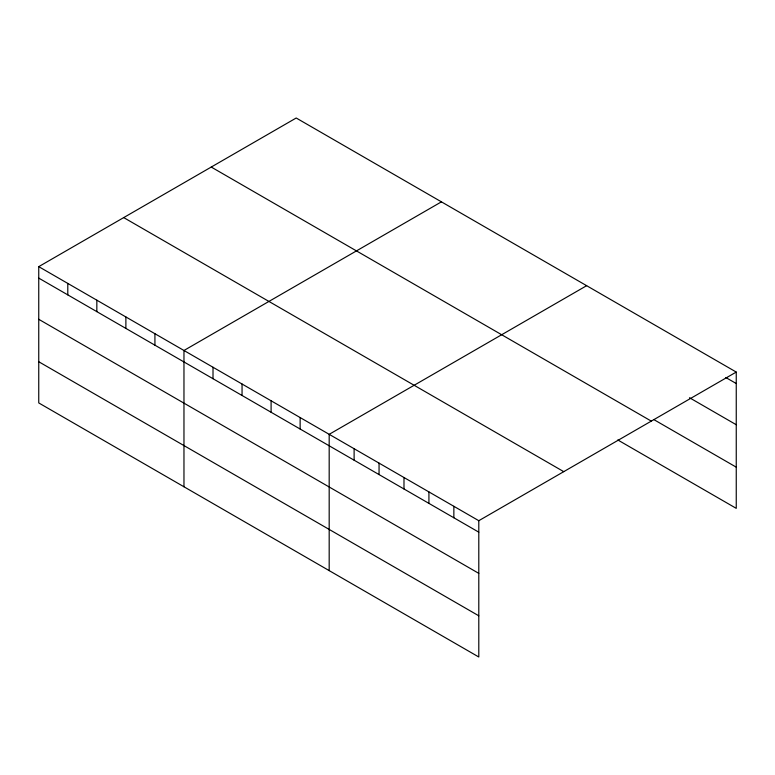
<?xml version="1.0" encoding="UTF-8"?>
<svg xmlns="http://www.w3.org/2000/svg" width="775" height="775" viewBox="0 0 775 775"><rect width="100%" height="100%" fill="white"/><g stroke="black" fill="none" stroke-linecap="round" stroke-linejoin="round"><path stroke-width="1.16" d="M478.795 573.364L478.795 520.703L38.75 266.648L38.75 402.932L478.795 656.997L478.795 573.364L38.75 319.3M617.801 439.968L736.25 508.352L736.25 372.068L296.205 118.003L38.75 266.648M441.421 201.849L183.966 350.484L183.966 486.768M586.636 285.684L329.181 434.329L329.181 570.613M478.795 520.703L736.25 372.068M725.855 377.532L736.25 383.538M689.498 397.73L736.25 424.729M654.168 419.779L736.25 467.16M211.246 167.061L651.291 421.116M123.709 217.591L563.754 471.655M38.75 278.109L478.795 532.173M38.75 361.741L478.795 615.805M453.859 506.308L453.859 517.778M428.924 491.912L428.924 503.382M403.988 477.516L403.988 488.986M379.052 463.121L379.052 474.581M354.117 448.725L354.117 460.185M300.138 417.56L300.138 429.021M271.095 400.791L271.095 412.252M242.052 384.022L242.052 395.492M213.009 367.253L213.009 378.723M154.922 333.715L154.922 345.185M125.879 316.946L125.879 328.416M96.836 300.177L96.836 311.647M67.793 283.418L67.793 294.878"/></g></svg>
